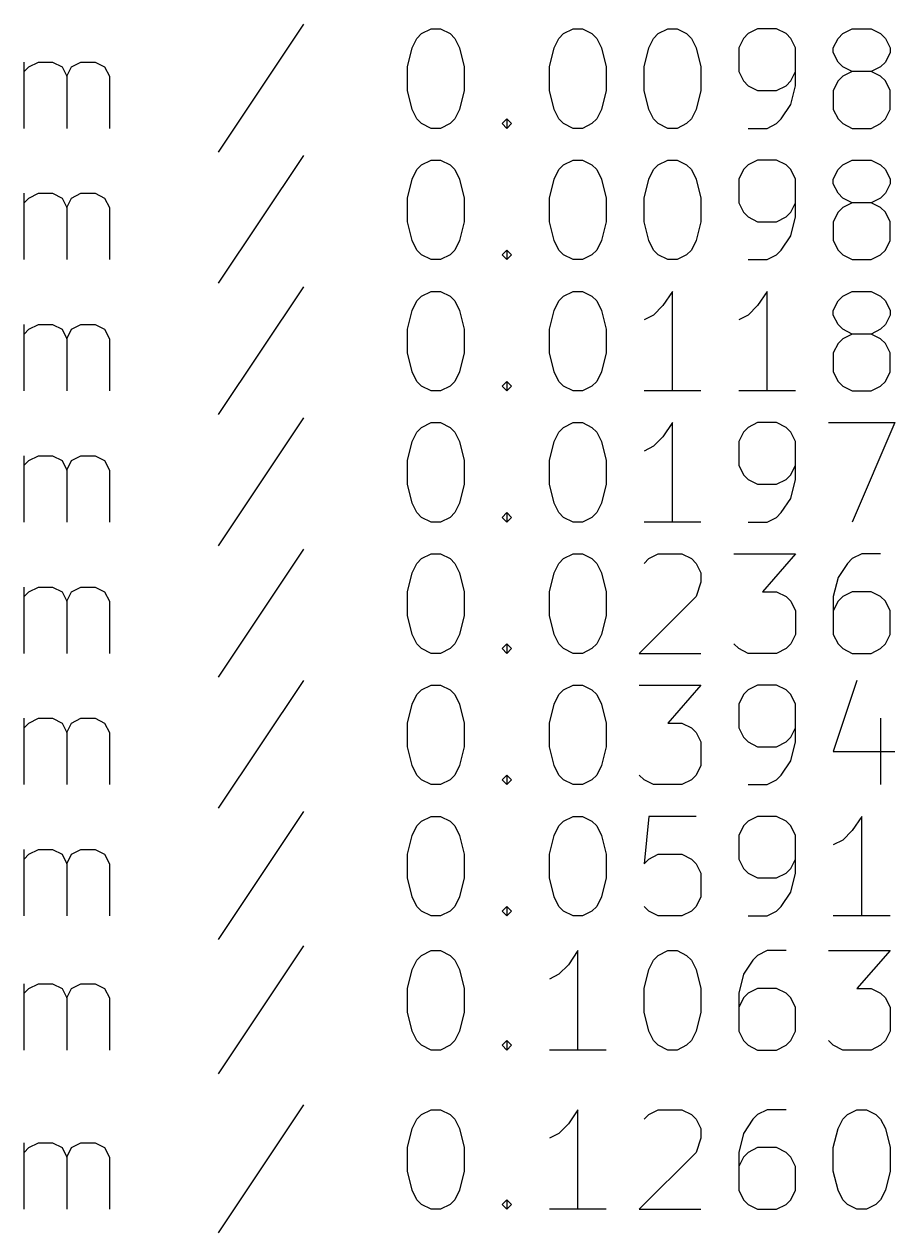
# Model space of a CAD drawing. Header units: millimetres. Extents: x 112 to 183, y -155 to -48.
# Drawn here: x 127.41 to 144.94, y -154.63 to -130.32 of the extents above; entities that cross this region are included whole.
import ezdxf

# ---------------------------------------------------------------- set-up
doc = ezdxf.new("R2010")
doc.units = ezdxf.units.MM
doc.layers.add('BLACK', color=250, linetype='CONTINUOUS')

msp = doc.modelspace()

# ---------------------------------------------------------------- linework, layer by layer
at = {"layer": 'BLACK', "linetype": 'CONTINUOUS'}
for p, q in [((133.03248, -130.319702), (131.318195, -132.89113)), ((135.318195, -130.605416), (135.413433, -130.510178)), ((135.413433, -130.510178), (135.603909, -130.41494)), ((135.603909, -130.41494), (135.794386, -130.41494)), ((135.794386, -130.41494), (135.984862, -130.510178)), ((135.984862, -130.510178), (136.0801, -130.605416)), ((138.175338, -130.605416), (138.270576, -130.510178)), ((138.270576, -130.510178), (138.461052, -130.41494)), ((138.461052, -130.41494), (138.651529, -130.41494)), ((138.651529, -130.41494), (138.842005, -130.510178)), ((138.842005, -130.510178), (138.937243, -130.605416)), ((140.0801, -130.605416), (140.175338, -130.510178)), ((140.175338, -130.510178), (140.365814, -130.41494)), ((140.365814, -130.41494), (140.556291, -130.41494)), ((140.556291, -130.41494), (140.746767, -130.510178)), ((140.746767, -130.510178), (140.842005, -130.605416)), ((141.984862, -130.510178), (141.889624, -130.605416)), ((142.175338, -130.41494), (141.984862, -130.510178)), ((142.556291, -130.41494), (142.175338, -130.41494)), ((142.746767, -130.510178), (142.556291, -130.41494)), ((142.842005, -130.605416), (142.746767, -130.510178)), ((143.794386, -130.605416), (143.889624, -130.510178)), ((143.889624, -130.510178), (144.0801, -130.41494)), ((144.0801, -130.41494), (144.461053, -130.41494)), ((144.461053, -130.41494), (144.651529, -130.510178)), ((144.651529, -130.510178), (144.746767, -130.605416)), ((135.222957, -130.795892), (135.318195, -130.605416)), ((136.0801, -130.605416), (136.175338, -130.795892)), ((138.0801, -130.795892), (138.175338, -130.605416)), ((138.937243, -130.605416), (139.032481, -130.795892)), ((139.984862, -130.795892), (140.0801, -130.605416)), ((140.842005, -130.605416), (140.937243, -130.795892)), ((141.889624, -130.605416), (141.794386, -130.795892)), ((142.937243, -130.795892), (142.842005, -130.605416)), ((143.699148, -130.795892), (143.794386, -130.605416)), ((144.746767, -130.605416), (144.842005, -130.795892)), ((135.127719, -131.176844), (135.222957, -130.795892)), ((136.175338, -130.795892), (136.270576, -131.176844)), ((137.984862, -131.176844), (138.0801, -130.795892)), ((139.032481, -130.795892), (139.127719, -131.176844)), ((139.889624, -131.176844), (139.984862, -130.795892)), ((140.937243, -130.795892), (141.032481, -131.176844)), ((141.794386, -130.795892), (141.794386, -131.272082)), ((142.937243, -131.557797), (142.937243, -130.795892)), ((143.699148, -130.89113), (143.699148, -130.795892)), ((143.794386, -131.081606), (143.699148, -130.89113)), ((144.842005, -130.89113), (144.746767, -131.081606)), ((144.842005, -130.795892), (144.842005, -130.89113)), ((127.413432, -132.41494), (127.413432, -131.081606)), ((127.413432, -131.272082), (127.50867, -131.176844)), ((127.50867, -131.176844), (127.699146, -131.081606)), ((127.699146, -131.081606), (127.984861, -131.081606)), ((127.984861, -131.081606), (128.175337, -131.176844)), ((128.175337, -131.176844), (128.270575, -131.367321)), ((128.270575, -131.367321), (128.365813, -131.176844)), ((128.365813, -131.176844), (128.556289, -131.081606)), ((128.556289, -131.081606), (128.842003, -131.081606)), ((128.842003, -131.081606), (129.03248, -131.176844)), ((129.03248, -131.176844), (129.127718, -131.367321)), ((135.127719, -131.653035), (135.127719, -131.176844)), ((136.270576, -131.176844), (136.270576, -131.653035)), ((137.984862, -131.653035), (137.984862, -131.176844)), ((139.127719, -131.176844), (139.127719, -131.653035)), ((139.889624, -131.653035), (139.889624, -131.176844)), ((141.032481, -131.176844), (141.032481, -131.653035)), ((141.794386, -131.272082), (141.889624, -131.462559)), ((142.842005, -131.462559), (142.937243, -131.272082)), ((143.889624, -131.176844), (143.794386, -131.081606)), ((144.0801, -131.272082), (143.889624, -131.176844)), ((144.0801, -131.272082), (143.889624, -131.367321)), ((144.461053, -131.272082), (144.0801, -131.272082)), ((144.651529, -131.176844), (144.461053, -131.272082)), ((144.651529, -131.367321), (144.461053, -131.272082)), ((144.746767, -131.081606), (144.651529, -131.176844)), ((128.270575, -131.367321), (128.270575, -132.41494)), ((129.127718, -131.367321), (129.127718, -132.41494)), ((141.889624, -131.462559), (141.984862, -131.557797)), ((142.746767, -131.557797), (142.842005, -131.462559)), ((143.794386, -131.462559), (143.699148, -131.653035)), ((143.889624, -131.367321), (143.794386, -131.462559)), ((144.746767, -131.462559), (144.651529, -131.367321)), ((144.842005, -131.653035), (144.746767, -131.462559)), ((135.222957, -132.033987), (135.127719, -131.653035)), ((136.270576, -131.653035), (136.175338, -132.033987)), ((138.0801, -132.033987), (137.984862, -131.653035)), ((139.127719, -131.653035), (139.032481, -132.033987)), ((139.984862, -132.033987), (139.889624, -131.653035)), ((141.032481, -131.653035), (140.937243, -132.033987)), ((141.984862, -131.557797), (142.175338, -131.653035)), ((142.175338, -131.653035), (142.556291, -131.653035)), ((142.556291, -131.653035), (142.746767, -131.557797)), ((142.842005, -131.938749), (142.937243, -131.557797)), ((143.699148, -131.653035), (143.699148, -132.033987)), ((144.842005, -132.033987), (144.842005, -131.653035)), ((142.651529, -132.224463), (142.842005, -131.938749)), ((135.318195, -132.224463), (135.222957, -132.033987)), ((135.413433, -132.319702), (135.318195, -132.224463)), ((136.0801, -132.224463), (135.984862, -132.319702)), ((136.175338, -132.033987), (136.0801, -132.224463)), ((137.032481, -132.319702), (137.127719, -132.224463)), ((137.127719, -132.224463), (137.222957, -132.319702)), ((137.127719, -132.224463), (137.127719, -132.41494)), ((138.175338, -132.224463), (138.0801, -132.033987)), ((138.270576, -132.319702), (138.175338, -132.224463)), ((138.937243, -132.224463), (138.842005, -132.319702)), ((139.032481, -132.033987), (138.937243, -132.224463)), ((140.0801, -132.224463), (139.984862, -132.033987)), ((140.175338, -132.319702), (140.0801, -132.224463)), ((140.842005, -132.224463), (140.746767, -132.319702)), ((140.937243, -132.033987), (140.842005, -132.224463)), ((142.556291, -132.319702), (142.651529, -132.224463)), ((143.699148, -132.033987), (143.794386, -132.224463)), ((143.794386, -132.224463), (143.889624, -132.319702)), ((144.651529, -132.319702), (144.746767, -132.224463)), ((144.746767, -132.224463), (144.842005, -132.033987)), ((135.603909, -132.41494), (135.413433, -132.319702)), ((135.794386, -132.41494), (135.603909, -132.41494)), ((135.984862, -132.319702), (135.794386, -132.41494)), ((137.127719, -132.41494), (137.032481, -132.319702)), ((137.222957, -132.319702), (137.127719, -132.41494)), ((138.461052, -132.41494), (138.270576, -132.319702)), ((138.651529, -132.41494), (138.461052, -132.41494)), ((138.842005, -132.319702), (138.651529, -132.41494)), ((140.365814, -132.41494), (140.175338, -132.319702)), ((140.556291, -132.41494), (140.365814, -132.41494)), ((140.746767, -132.319702), (140.556291, -132.41494)), ((141.984862, -132.41494), (142.365814, -132.41494)), ((142.365814, -132.41494), (142.556291, -132.319702)), ((143.889624, -132.319702), (144.0801, -132.41494)), ((144.0801, -132.41494), (144.461053, -132.41494)), ((144.461053, -132.41494), (144.651529, -132.319702)), ((133.03248, -132.959702), (131.318195, -135.53113)), ((135.318195, -133.245416), (135.413433, -133.150178)), ((135.413433, -133.150178), (135.603909, -133.05494)), ((135.603909, -133.05494), (135.794386, -133.05494)), ((135.794386, -133.05494), (135.984862, -133.150178)), ((135.984862, -133.150178), (136.0801, -133.245416)), ((138.175338, -133.245416), (138.270576, -133.150178)), ((138.270576, -133.150178), (138.461052, -133.05494)), ((138.461052, -133.05494), (138.651529, -133.05494)), ((138.651529, -133.05494), (138.842005, -133.150178)), ((138.842005, -133.150178), (138.937243, -133.245416)), ((140.0801, -133.245416), (140.175338, -133.150178)), ((140.175338, -133.150178), (140.365814, -133.05494)), ((140.365814, -133.05494), (140.556291, -133.05494)), ((140.556291, -133.05494), (140.746767, -133.150178)), ((140.746767, -133.150178), (140.842005, -133.245416)), ((141.984862, -133.150178), (141.889624, -133.245416)), ((142.175338, -133.05494), (141.984862, -133.150178)), ((142.556291, -133.05494), (142.175338, -133.05494)), ((142.746767, -133.150178), (142.556291, -133.05494)), ((142.842005, -133.245416), (142.746767, -133.150178)), ((143.794386, -133.245416), (143.889624, -133.150178)), ((143.889624, -133.150178), (144.0801, -133.05494)), ((144.0801, -133.05494), (144.461053, -133.05494)), ((144.461053, -133.05494), (144.651529, -133.150178)), ((144.651529, -133.150178), (144.746767, -133.245416)), ((135.127719, -133.816844), (135.222957, -133.435892)), ((135.222957, -133.435892), (135.318195, -133.245416)), ((136.0801, -133.245416), (136.175338, -133.435892)), ((136.175338, -133.435892), (136.270576, -133.816844)), ((137.984862, -133.816844), (138.0801, -133.435892)), ((138.0801, -133.435892), (138.175338, -133.245416)), ((138.937243, -133.245416), (139.032481, -133.435892)), ((139.032481, -133.435892), (139.127719, -133.816844)), ((139.889624, -133.816844), (139.984862, -133.435892)), ((139.984862, -133.435892), (140.0801, -133.245416)), ((140.842005, -133.245416), (140.937243, -133.435892)), ((140.937243, -133.435892), (141.032481, -133.816844)), ((141.889624, -133.245416), (141.794386, -133.435892)), ((141.794386, -133.435892), (141.794386, -133.912082)), ((142.937243, -133.435892), (142.842005, -133.245416)), ((142.937243, -134.197797), (142.937243, -133.435892)), ((143.699148, -133.435892), (143.794386, -133.245416)), ((143.699148, -133.53113), (143.699148, -133.435892)), ((144.746767, -133.245416), (144.842005, -133.435892)), ((144.842005, -133.435892), (144.842005, -133.53113)), ((143.794386, -133.721606), (143.699148, -133.53113)), ((144.842005, -133.53113), (144.746767, -133.721606)), ((127.413432, -135.05494), (127.413432, -133.721606)), ((127.413432, -133.912082), (127.50867, -133.816844)), ((127.50867, -133.816844), (127.699146, -133.721606)), ((127.699146, -133.721606), (127.984861, -133.721606)), ((127.984861, -133.721606), (128.175337, -133.816844)), ((128.175337, -133.816844), (128.270575, -134.007321)), ((128.270575, -134.007321), (128.365813, -133.816844)), ((128.365813, -133.816844), (128.556289, -133.721606)), ((128.556289, -133.721606), (128.842003, -133.721606)), ((128.842003, -133.721606), (129.03248, -133.816844)), ((129.03248, -133.816844), (129.127718, -134.007321)), ((135.127719, -134.293035), (135.127719, -133.816844)), ((136.270576, -133.816844), (136.270576, -134.293035)), ((137.984862, -134.293035), (137.984862, -133.816844)), ((139.127719, -133.816844), (139.127719, -134.293035)), ((139.889624, -134.293035), (139.889624, -133.816844)), ((141.032481, -133.816844), (141.032481, -134.293035)), ((141.794386, -133.912082), (141.889624, -134.102559)), ((142.842005, -134.102559), (142.937243, -133.912082)), ((143.889624, -133.816844), (143.794386, -133.721606)), ((144.0801, -133.912082), (143.889624, -133.816844)), ((144.0801, -133.912082), (143.889624, -134.007321)), ((144.461053, -133.912082), (144.0801, -133.912082)), ((144.651529, -133.816844), (144.461053, -133.912082)), ((144.651529, -134.007321), (144.461053, -133.912082)), ((144.746767, -133.721606), (144.651529, -133.816844)), ((128.270575, -134.007321), (128.270575, -135.05494)), ((129.127718, -134.007321), (129.127718, -135.05494)), ((141.889624, -134.102559), (141.984862, -134.197797)), ((141.984862, -134.197797), (142.175338, -134.293035)), ((142.556291, -134.293035), (142.746767, -134.197797)), ((142.746767, -134.197797), (142.842005, -134.102559)), ((142.842005, -134.578749), (142.937243, -134.197797)), ((143.794386, -134.102559), (143.699148, -134.293035)), ((143.889624, -134.007321), (143.794386, -134.102559)), ((144.746767, -134.102559), (144.651529, -134.007321)), ((144.842005, -134.293035), (144.746767, -134.102559)), ((135.222957, -134.673987), (135.127719, -134.293035)), ((136.270576, -134.293035), (136.175338, -134.673987)), ((138.0801, -134.673987), (137.984862, -134.293035)), ((139.127719, -134.293035), (139.032481, -134.673987)), ((139.984862, -134.673987), (139.889624, -134.293035)), ((141.032481, -134.293035), (140.937243, -134.673987)), ((142.175338, -134.293035), (142.556291, -134.293035)), ((143.699148, -134.293035), (143.699148, -134.673987)), ((144.842005, -134.673987), (144.842005, -134.293035)), ((135.318195, -134.864463), (135.222957, -134.673987)), ((136.175338, -134.673987), (136.0801, -134.864463)), ((138.175338, -134.864463), (138.0801, -134.673987)), ((139.032481, -134.673987), (138.937243, -134.864463)), ((140.0801, -134.864463), (139.984862, -134.673987)), ((140.937243, -134.673987), (140.842005, -134.864463)), ((142.651529, -134.864463), (142.842005, -134.578749)), ((143.699148, -134.673987), (143.794386, -134.864463)), ((144.746767, -134.864463), (144.842005, -134.673987)), ((135.413433, -134.959702), (135.318195, -134.864463)), ((136.0801, -134.864463), (135.984862, -134.959702)), ((137.032481, -134.959702), (137.127719, -134.864463)), ((137.127719, -134.864463), (137.222957, -134.959702)), ((137.127719, -134.864463), (137.127719, -135.05494)), ((138.270576, -134.959702), (138.175338, -134.864463)), ((138.937243, -134.864463), (138.842005, -134.959702)), ((140.175338, -134.959702), (140.0801, -134.864463)), ((140.842005, -134.864463), (140.746767, -134.959702)), ((142.556291, -134.959702), (142.651529, -134.864463)), ((143.794386, -134.864463), (143.889624, -134.959702)), ((144.651529, -134.959702), (144.746767, -134.864463)), ((135.603909, -135.05494), (135.413433, -134.959702)), ((135.794386, -135.05494), (135.603909, -135.05494)), ((135.984862, -134.959702), (135.794386, -135.05494)), ((137.127719, -135.05494), (137.032481, -134.959702)), ((137.222957, -134.959702), (137.127719, -135.05494)), ((138.461052, -135.05494), (138.270576, -134.959702)), ((138.651529, -135.05494), (138.461052, -135.05494)), ((138.842005, -134.959702), (138.651529, -135.05494)), ((140.365814, -135.05494), (140.175338, -134.959702)), ((140.556291, -135.05494), (140.365814, -135.05494)), ((140.746767, -134.959702), (140.556291, -135.05494)), ((141.984862, -135.05494), (142.365814, -135.05494)), ((142.365814, -135.05494), (142.556291, -134.959702)), ((143.889624, -134.959702), (144.0801, -135.05494)), ((144.0801, -135.05494), (144.461053, -135.05494)), ((144.461053, -135.05494), (144.651529, -134.959702)), ((133.03248, -135.599702), (131.318195, -138.17113)), ((135.222957, -136.075892), (135.318195, -135.885416)), ((135.318195, -135.885416), (135.413433, -135.790178)), ((135.413433, -135.790178), (135.603909, -135.69494)), ((135.603909, -135.69494), (135.794386, -135.69494)), ((135.794386, -135.69494), (135.984862, -135.790178)), ((135.984862, -135.790178), (136.0801, -135.885416)), ((136.0801, -135.885416), (136.175338, -136.075892)), ((138.0801, -136.075892), (138.175338, -135.885416)), ((138.175338, -135.885416), (138.270576, -135.790178)), ((138.270576, -135.790178), (138.461052, -135.69494)), ((138.461052, -135.69494), (138.651529, -135.69494)), ((138.651529, -135.69494), (138.842005, -135.790178)), ((138.842005, -135.790178), (138.937243, -135.885416)), ((138.937243, -135.885416), (139.032481, -136.075892)), ((140.461052, -135.69494), (140.270576, -135.980654)), ((140.461052, -137.69494), (140.461052, -135.69494)), ((142.365814, -135.69494), (142.175338, -135.980654)), ((142.365814, -137.69494), (142.365814, -135.69494)), ((143.699148, -136.075892), (143.794386, -135.885416)), ((143.794386, -135.885416), (143.889624, -135.790178)), ((143.889624, -135.790178), (144.0801, -135.69494)), ((144.0801, -135.69494), (144.461053, -135.69494)), ((144.461053, -135.69494), (144.651529, -135.790178)), ((144.651529, -135.790178), (144.746767, -135.885416)), ((144.746767, -135.885416), (144.842005, -136.075892)), ((135.127719, -136.456844), (135.222957, -136.075892)), ((136.175338, -136.075892), (136.270576, -136.456844)), ((137.984862, -136.456844), (138.0801, -136.075892)), ((139.032481, -136.075892), (139.127719, -136.456844)), ((140.270576, -135.980654), (140.0801, -136.17113)), ((142.175338, -135.980654), (141.984862, -136.17113)), ((143.699148, -136.17113), (143.699148, -136.075892)), ((144.842005, -136.075892), (144.842005, -136.17113)), ((127.413432, -137.69494), (127.413432, -136.361606)), ((127.50867, -136.456844), (127.699146, -136.361606)), ((127.699146, -136.361606), (127.984861, -136.361606)), ((127.984861, -136.361606), (128.175337, -136.456844)), ((128.365813, -136.456844), (128.556289, -136.361606)), ((128.556289, -136.361606), (128.842003, -136.361606)), ((128.842003, -136.361606), (129.03248, -136.456844)), ((140.0801, -136.17113), (139.889624, -136.266368)), ((141.984862, -136.17113), (141.794386, -136.266368)), ((143.794386, -136.361606), (143.699148, -136.17113)), ((143.889624, -136.456844), (143.794386, -136.361606)), ((144.746767, -136.361606), (144.651529, -136.456844)), ((144.842005, -136.17113), (144.746767, -136.361606)), ((127.413432, -136.552082), (127.50867, -136.456844)), ((128.175337, -136.456844), (128.270575, -136.647321)), ((128.270575, -136.647321), (128.365813, -136.456844)), ((129.03248, -136.456844), (129.127718, -136.647321)), ((135.127719, -136.933035), (135.127719, -136.456844)), ((136.270576, -136.456844), (136.270576, -136.933035)), ((137.984862, -136.933035), (137.984862, -136.456844)), ((139.127719, -136.456844), (139.127719, -136.933035)), ((144.0801, -136.552082), (143.889624, -136.456844)), ((144.0801, -136.552082), (143.889624, -136.647321)), ((144.461053, -136.552082), (144.0801, -136.552082)), ((144.651529, -136.456844), (144.461053, -136.552082)), ((144.651529, -136.647321), (144.461053, -136.552082)), ((128.270575, -136.647321), (128.270575, -137.69494)), ((129.127718, -136.647321), (129.127718, -137.69494)), ((143.794386, -136.742559), (143.699148, -136.933035)), ((143.889624, -136.647321), (143.794386, -136.742559)), ((144.746767, -136.742559), (144.651529, -136.647321)), ((144.842005, -136.933035), (144.746767, -136.742559)), ((135.222957, -137.313987), (135.127719, -136.933035)), ((136.270576, -136.933035), (136.175338, -137.313987)), ((138.0801, -137.313987), (137.984862, -136.933035)), ((139.127719, -136.933035), (139.032481, -137.313987)), ((143.699148, -136.933035), (143.699148, -137.313987)), ((144.842005, -137.313987), (144.842005, -136.933035)), ((135.318195, -137.504463), (135.222957, -137.313987)), ((136.175338, -137.313987), (136.0801, -137.504463)), ((138.175338, -137.504463), (138.0801, -137.313987)), ((139.032481, -137.313987), (138.937243, -137.504463)), ((143.699148, -137.313987), (143.794386, -137.504463)), ((144.746767, -137.504463), (144.842005, -137.313987)), ((135.413433, -137.599702), (135.318195, -137.504463)), ((135.603909, -137.69494), (135.413433, -137.599702)), ((135.984862, -137.599702), (135.794386, -137.69494)), ((136.0801, -137.504463), (135.984862, -137.599702)), ((137.032481, -137.599702), (137.127719, -137.504463)), ((137.127719, -137.69494), (137.032481, -137.599702)), ((137.127719, -137.504463), (137.222957, -137.599702)), ((137.127719, -137.504463), (137.127719, -137.69494)), ((137.222957, -137.599702), (137.127719, -137.69494)), ((138.270576, -137.599702), (138.175338, -137.504463)), ((138.461052, -137.69494), (138.270576, -137.599702)), ((138.842005, -137.599702), (138.651529, -137.69494)), ((138.937243, -137.504463), (138.842005, -137.599702)), ((143.794386, -137.504463), (143.889624, -137.599702)), ((143.889624, -137.599702), (144.0801, -137.69494)), ((144.461053, -137.69494), (144.651529, -137.599702)), ((144.651529, -137.599702), (144.746767, -137.504463)), ((135.794386, -137.69494), (135.603909, -137.69494)), ((138.651529, -137.69494), (138.461052, -137.69494)), ((141.032481, -137.69494), (139.889624, -137.69494)), ((142.937243, -137.69494), (141.794386, -137.69494)), ((144.0801, -137.69494), (144.461053, -137.69494)), ((133.03248, -138.239702), (131.318195, -140.81113)), ((135.222957, -138.715892), (135.318195, -138.525416)), ((135.318195, -138.525416), (135.413433, -138.430178)), ((135.413433, -138.430178), (135.603909, -138.33494)), ((135.603909, -138.33494), (135.794386, -138.33494)), ((135.794386, -138.33494), (135.984862, -138.430178)), ((135.984862, -138.430178), (136.0801, -138.525416)), ((136.0801, -138.525416), (136.175338, -138.715892)), ((138.0801, -138.715892), (138.175338, -138.525416)), ((138.175338, -138.525416), (138.270576, -138.430178)), ((138.270576, -138.430178), (138.461052, -138.33494)), ((138.461052, -138.33494), (138.651529, -138.33494)), ((138.651529, -138.33494), (138.842005, -138.430178)), ((138.842005, -138.430178), (138.937243, -138.525416)), ((138.937243, -138.525416), (139.032481, -138.715892)), ((140.461052, -138.33494), (140.270576, -138.620654)), ((140.461052, -140.33494), (140.461052, -138.33494)), ((141.889624, -138.525416), (141.794386, -138.715892)), ((141.984862, -138.430178), (141.889624, -138.525416)), ((142.175338, -138.33494), (141.984862, -138.430178)), ((142.556291, -138.33494), (142.175338, -138.33494)), ((142.746767, -138.430178), (142.556291, -138.33494)), ((142.842005, -138.525416), (142.746767, -138.430178)), ((142.937243, -138.715892), (142.842005, -138.525416)), ((143.60391, -138.33494), (144.937243, -138.33494)), ((144.937243, -138.33494), (144.0801, -140.33494)), ((135.127719, -139.096844), (135.222957, -138.715892)), ((136.175338, -138.715892), (136.270576, -139.096844)), ((137.984862, -139.096844), (138.0801, -138.715892)), ((139.032481, -138.715892), (139.127719, -139.096844)), ((140.0801, -138.81113), (139.889624, -138.906368)), ((140.270576, -138.620654), (140.0801, -138.81113)), ((141.794386, -138.715892), (141.794386, -139.192082)), ((142.937243, -139.477797), (142.937243, -138.715892)), ((127.413432, -140.33494), (127.413432, -139.001606)), ((127.50867, -139.096844), (127.699146, -139.001606)), ((127.699146, -139.001606), (127.984861, -139.001606)), ((127.984861, -139.001606), (128.175337, -139.096844)), ((128.365813, -139.096844), (128.556289, -139.001606)), ((128.556289, -139.001606), (128.842003, -139.001606)), ((128.842003, -139.001606), (129.03248, -139.096844)), ((127.413432, -139.192082), (127.50867, -139.096844)), ((128.175337, -139.096844), (128.270575, -139.287321)), ((128.270575, -139.287321), (128.365813, -139.096844)), ((128.270575, -139.287321), (128.270575, -140.33494)), ((129.03248, -139.096844), (129.127718, -139.287321)), ((129.127718, -139.287321), (129.127718, -140.33494)), ((135.127719, -139.573035), (135.127719, -139.096844)), ((136.270576, -139.096844), (136.270576, -139.573035)), ((137.984862, -139.573035), (137.984862, -139.096844)), ((139.127719, -139.096844), (139.127719, -139.573035)), ((141.794386, -139.192082), (141.889624, -139.382559)), ((142.842005, -139.382559), (142.937243, -139.192082)), ((141.889624, -139.382559), (141.984862, -139.477797)), ((141.984862, -139.477797), (142.175338, -139.573035)), ((142.556291, -139.573035), (142.746767, -139.477797)), ((142.746767, -139.477797), (142.842005, -139.382559)), ((142.842005, -139.858749), (142.937243, -139.477797)), ((135.222957, -139.953987), (135.127719, -139.573035)), ((136.270576, -139.573035), (136.175338, -139.953987)), ((138.0801, -139.953987), (137.984862, -139.573035)), ((139.127719, -139.573035), (139.032481, -139.953987)), ((142.175338, -139.573035), (142.556291, -139.573035)), ((135.318195, -140.144463), (135.222957, -139.953987)), ((136.175338, -139.953987), (136.0801, -140.144463)), ((138.175338, -140.144463), (138.0801, -139.953987)), ((139.032481, -139.953987), (138.937243, -140.144463)), ((142.651529, -140.144463), (142.842005, -139.858749)), ((135.413433, -140.239702), (135.318195, -140.144463)), ((135.603909, -140.33494), (135.413433, -140.239702)), ((135.984862, -140.239702), (135.794386, -140.33494)), ((136.0801, -140.144463), (135.984862, -140.239702)), ((137.032481, -140.239702), (137.127719, -140.144463)), ((137.127719, -140.33494), (137.032481, -140.239702)), ((137.127719, -140.144463), (137.222957, -140.239702)), ((137.127719, -140.144463), (137.127719, -140.33494)), ((137.222957, -140.239702), (137.127719, -140.33494)), ((138.270576, -140.239702), (138.175338, -140.144463)), ((138.461052, -140.33494), (138.270576, -140.239702)), ((138.842005, -140.239702), (138.651529, -140.33494)), ((138.937243, -140.144463), (138.842005, -140.239702)), ((142.365814, -140.33494), (142.556291, -140.239702)), ((142.556291, -140.239702), (142.651529, -140.144463)), ((135.794386, -140.33494), (135.603909, -140.33494)), ((138.651529, -140.33494), (138.461052, -140.33494)), ((141.032481, -140.33494), (139.889624, -140.33494)), ((141.984862, -140.33494), (142.365814, -140.33494)), ((133.03248, -140.879702), (131.318195, -143.45113)), ((135.413433, -141.070178), (135.603909, -140.97494)), ((135.603909, -140.97494), (135.794386, -140.97494)), ((135.794386, -140.97494), (135.984862, -141.070178)), ((138.270576, -141.070178), (138.461052, -140.97494)), ((138.461052, -140.97494), (138.651529, -140.97494)), ((138.651529, -140.97494), (138.842005, -141.070178)), ((139.984862, -141.070178), (140.175338, -140.97494)), ((140.175338, -140.97494), (140.651529, -140.97494)), ((140.651529, -140.97494), (140.842005, -141.070178)), ((141.699148, -140.97494), (142.937243, -140.97494)), ((142.937243, -140.97494), (142.270576, -141.736844)), ((144.270576, -140.97494), (144.0801, -141.070178)), ((144.651529, -140.97494), (144.270576, -140.97494)), ((135.222957, -141.355892), (135.318195, -141.165416)), ((135.318195, -141.165416), (135.413433, -141.070178)), ((135.984862, -141.070178), (136.0801, -141.165416)), ((136.0801, -141.165416), (136.175338, -141.355892)), ((138.0801, -141.355892), (138.175338, -141.165416)), ((138.175338, -141.165416), (138.270576, -141.070178)), ((138.842005, -141.070178), (138.937243, -141.165416)), ((138.937243, -141.165416), (139.032481, -141.355892)), ((139.889624, -141.165416), (139.984862, -141.070178)), ((140.842005, -141.070178), (140.937243, -141.165416)), ((140.937243, -141.165416), (141.032481, -141.355892)), ((143.984862, -141.165416), (143.794386, -141.45113)), ((144.0801, -141.070178), (143.984862, -141.165416)), ((135.127719, -141.736844), (135.222957, -141.355892)), ((136.175338, -141.355892), (136.270576, -141.736844)), ((137.984862, -141.736844), (138.0801, -141.355892)), ((139.032481, -141.355892), (139.127719, -141.736844)), ((141.032481, -141.355892), (141.032481, -141.546368)), ((143.794386, -141.45113), (143.699148, -141.832082)), ((127.413432, -142.97494), (127.413432, -141.641606)), ((127.50867, -141.736844), (127.699146, -141.641606)), ((127.699146, -141.641606), (127.984861, -141.641606)), ((127.984861, -141.641606), (128.175337, -141.736844)), ((128.365813, -141.736844), (128.556289, -141.641606)), ((128.556289, -141.641606), (128.842003, -141.641606)), ((128.842003, -141.641606), (129.03248, -141.736844)), ((141.032481, -141.546368), (140.937243, -141.832082)), ((127.413432, -141.832082), (127.50867, -141.736844)), ((128.175337, -141.736844), (128.270575, -141.927321)), ((128.270575, -141.927321), (128.365813, -141.736844)), ((128.270575, -141.927321), (128.270575, -142.97494)), ((129.03248, -141.736844), (129.127718, -141.927321)), ((129.127718, -141.927321), (129.127718, -142.97494)), ((135.127719, -142.213035), (135.127719, -141.736844)), ((136.270576, -141.736844), (136.270576, -142.213035)), ((137.984862, -142.213035), (137.984862, -141.736844)), ((139.127719, -141.736844), (139.127719, -142.213035)), ((140.937243, -141.832082), (139.794386, -142.97494)), ((142.270576, -141.736844), (142.556291, -141.736844)), ((142.556291, -141.736844), (142.746767, -141.832082)), ((142.746767, -141.832082), (142.842005, -141.927321)), ((142.842005, -141.927321), (142.937243, -142.117797)), ((143.699148, -141.832082), (143.699148, -142.593987)), ((143.794386, -141.927321), (143.699148, -142.117797)), ((143.889624, -141.832082), (143.794386, -141.927321)), ((144.0801, -141.736844), (143.889624, -141.832082)), ((144.461053, -141.736844), (144.0801, -141.736844)), ((144.651529, -141.832082), (144.461053, -141.736844)), ((144.746767, -141.927321), (144.651529, -141.832082)), ((144.842005, -142.117797), (144.746767, -141.927321)), ((135.222957, -142.593987), (135.127719, -142.213035)), ((136.270576, -142.213035), (136.175338, -142.593987)), ((138.0801, -142.593987), (137.984862, -142.213035)), ((139.127719, -142.213035), (139.032481, -142.593987)), ((142.937243, -142.117797), (142.937243, -142.593987)), ((144.842005, -142.593987), (144.842005, -142.117797)), ((135.318195, -142.784463), (135.222957, -142.593987)), ((136.175338, -142.593987), (136.0801, -142.784463)), ((138.175338, -142.784463), (138.0801, -142.593987)), ((139.032481, -142.593987), (138.937243, -142.784463)), ((142.937243, -142.593987), (142.842005, -142.784463)), ((143.699148, -142.593987), (143.794386, -142.784463)), ((144.746767, -142.784463), (144.842005, -142.593987)), ((135.413433, -142.879702), (135.318195, -142.784463)), ((135.603909, -142.97494), (135.413433, -142.879702)), ((135.984862, -142.879702), (135.794386, -142.97494)), ((136.0801, -142.784463), (135.984862, -142.879702)), ((137.032481, -142.879702), (137.127719, -142.784463)), ((137.127719, -142.97494), (137.032481, -142.879702)), ((137.127719, -142.784463), (137.222957, -142.879702)), ((137.127719, -142.784463), (137.127719, -142.97494)), ((137.222957, -142.879702), (137.127719, -142.97494)), ((138.270576, -142.879702), (138.175338, -142.784463)), ((138.461052, -142.97494), (138.270576, -142.879702)), ((138.842005, -142.879702), (138.651529, -142.97494)), ((138.937243, -142.784463), (138.842005, -142.879702)), ((141.794386, -142.879702), (141.699148, -142.784463)), ((141.984862, -142.97494), (141.794386, -142.879702)), ((142.746767, -142.879702), (142.556291, -142.97494)), ((142.842005, -142.784463), (142.746767, -142.879702)), ((143.794386, -142.784463), (143.889624, -142.879702)), ((143.889624, -142.879702), (144.0801, -142.97494)), ((144.461053, -142.97494), (144.651529, -142.879702)), ((144.651529, -142.879702), (144.746767, -142.784463)), ((135.794386, -142.97494), (135.603909, -142.97494)), ((138.651529, -142.97494), (138.461052, -142.97494)), ((139.794386, -142.97494), (141.032481, -142.97494)), ((142.556291, -142.97494), (141.984862, -142.97494)), ((144.0801, -142.97494), (144.461053, -142.97494)), ((133.03248, -143.519702), (131.318195, -146.09113)), ((135.413433, -143.710178), (135.603909, -143.61494)), ((135.603909, -143.61494), (135.794386, -143.61494)), ((135.794386, -143.61494), (135.984862, -143.710178)), ((138.270576, -143.710178), (138.461052, -143.61494)), ((138.461052, -143.61494), (138.651529, -143.61494)), ((138.651529, -143.61494), (138.842005, -143.710178)), ((139.794386, -143.61494), (141.032481, -143.61494)), ((141.032481, -143.61494), (140.365814, -144.376844)), ((142.175338, -143.61494), (141.984862, -143.710178)), ((142.556291, -143.61494), (142.175338, -143.61494)), ((142.746767, -143.710178), (142.556291, -143.61494)), ((144.175338, -143.519702), (143.699148, -144.948273)), ((135.222957, -143.995892), (135.318195, -143.805416)), ((135.318195, -143.805416), (135.413433, -143.710178)), ((135.984862, -143.710178), (136.0801, -143.805416)), ((136.0801, -143.805416), (136.175338, -143.995892)), ((138.0801, -143.995892), (138.175338, -143.805416)), ((138.175338, -143.805416), (138.270576, -143.710178)), ((138.842005, -143.710178), (138.937243, -143.805416)), ((138.937243, -143.805416), (139.032481, -143.995892)), ((141.889624, -143.805416), (141.794386, -143.995892)), ((141.984862, -143.710178), (141.889624, -143.805416)), ((142.842005, -143.805416), (142.746767, -143.710178)), ((142.937243, -143.995892), (142.842005, -143.805416)), ((135.127719, -144.376844), (135.222957, -143.995892)), ((136.175338, -143.995892), (136.270576, -144.376844)), ((137.984862, -144.376844), (138.0801, -143.995892)), ((139.032481, -143.995892), (139.127719, -144.376844)), ((141.794386, -143.995892), (141.794386, -144.472082)), ((142.937243, -144.757797), (142.937243, -143.995892)), ((127.413432, -145.61494), (127.413432, -144.281606)), ((127.413432, -144.472082), (127.50867, -144.376844)), ((127.50867, -144.376844), (127.699146, -144.281606)), ((127.699146, -144.281606), (127.984861, -144.281606)), ((127.984861, -144.281606), (128.175337, -144.376844)), ((128.175337, -144.376844), (128.270575, -144.567321)), ((128.270575, -144.567321), (128.365813, -144.376844)), ((128.365813, -144.376844), (128.556289, -144.281606)), ((128.556289, -144.281606), (128.842003, -144.281606)), ((128.842003, -144.281606), (129.03248, -144.376844)), ((129.03248, -144.376844), (129.127718, -144.567321)), ((135.127719, -144.853035), (135.127719, -144.376844)), ((136.270576, -144.376844), (136.270576, -144.853035)), ((137.984862, -144.853035), (137.984862, -144.376844)), ((139.127719, -144.376844), (139.127719, -144.853035)), ((140.365814, -144.376844), (140.651529, -144.376844)), ((140.651529, -144.376844), (140.842005, -144.472082)), ((144.651529, -144.281606), (144.651529, -145.61494)), ((128.270575, -144.567321), (128.270575, -145.61494)), ((129.127718, -144.567321), (129.127718, -145.61494)), ((140.842005, -144.472082), (140.937243, -144.567321)), ((140.937243, -144.567321), (141.032481, -144.757797)), ((141.794386, -144.472082), (141.889624, -144.662559)), ((142.842005, -144.662559), (142.937243, -144.472082)), ((135.222957, -145.233987), (135.127719, -144.853035)), ((136.270576, -144.853035), (136.175338, -145.233987)), ((138.0801, -145.233987), (137.984862, -144.853035)), ((139.127719, -144.853035), (139.032481, -145.233987)), ((141.032481, -144.757797), (141.032481, -145.233987)), ((141.889624, -144.662559), (141.984862, -144.757797)), ((141.984862, -144.757797), (142.175338, -144.853035)), ((142.175338, -144.853035), (142.556291, -144.853035)), ((142.556291, -144.853035), (142.746767, -144.757797)), ((142.746767, -144.757797), (142.842005, -144.662559)), ((142.842005, -145.138749), (142.937243, -144.757797)), ((142.651529, -145.424463), (142.842005, -145.138749)), ((143.699148, -144.948273), (144.937243, -144.948273)), ((135.318195, -145.424463), (135.222957, -145.233987)), ((136.175338, -145.233987), (136.0801, -145.424463)), ((138.175338, -145.424463), (138.0801, -145.233987)), ((139.032481, -145.233987), (138.937243, -145.424463)), ((141.032481, -145.233987), (140.937243, -145.424463)), ((135.413433, -145.519702), (135.318195, -145.424463)), ((135.603909, -145.61494), (135.413433, -145.519702)), ((135.794386, -145.61494), (135.603909, -145.61494)), ((135.984862, -145.519702), (135.794386, -145.61494)), ((136.0801, -145.424463), (135.984862, -145.519702)), ((137.032481, -145.519702), (137.127719, -145.424463)), ((137.127719, -145.61494), (137.032481, -145.519702)), ((137.127719, -145.424463), (137.222957, -145.519702)), ((137.127719, -145.424463), (137.127719, -145.61494)), ((137.222957, -145.519702), (137.127719, -145.61494)), ((138.270576, -145.519702), (138.175338, -145.424463)), ((138.461052, -145.61494), (138.270576, -145.519702)), ((138.651529, -145.61494), (138.461052, -145.61494)), ((138.842005, -145.519702), (138.651529, -145.61494)), ((138.937243, -145.424463), (138.842005, -145.519702)), ((139.889624, -145.519702), (139.794386, -145.424463)), ((140.0801, -145.61494), (139.889624, -145.519702)), ((140.651529, -145.61494), (140.0801, -145.61494)), ((140.842005, -145.519702), (140.651529, -145.61494)), ((140.937243, -145.424463), (140.842005, -145.519702)), ((141.984862, -145.61494), (142.365814, -145.61494)), ((142.365814, -145.61494), (142.556291, -145.519702)), ((142.556291, -145.519702), (142.651529, -145.424463)), ((133.03248, -146.159702), (131.318195, -148.73113)), ((135.318195, -146.445416), (135.413433, -146.350178)), ((135.413433, -146.350178), (135.603909, -146.25494)), ((135.603909, -146.25494), (135.794386, -146.25494)), ((135.794386, -146.25494), (135.984862, -146.350178)), ((135.984862, -146.350178), (136.0801, -146.445416)), ((138.175338, -146.445416), (138.270576, -146.350178)), ((138.270576, -146.350178), (138.461052, -146.25494)), ((138.461052, -146.25494), (138.651529, -146.25494)), ((138.651529, -146.25494), (138.842005, -146.350178)), ((138.842005, -146.350178), (138.937243, -146.445416)), ((139.984862, -146.25494), (139.889624, -147.207321)), ((140.937243, -146.25494), (139.984862, -146.25494)), ((141.984862, -146.350178), (141.889624, -146.445416)), ((142.175338, -146.25494), (141.984862, -146.350178)), ((142.556291, -146.25494), (142.175338, -146.25494)), ((142.746767, -146.350178), (142.556291, -146.25494)), ((142.842005, -146.445416), (142.746767, -146.350178)), ((144.270576, -146.25494), (144.0801, -146.540654)), ((144.270576, -148.25494), (144.270576, -146.25494)), ((135.222957, -146.635892), (135.318195, -146.445416)), ((136.0801, -146.445416), (136.175338, -146.635892)), ((138.0801, -146.635892), (138.175338, -146.445416)), ((138.937243, -146.445416), (139.032481, -146.635892)), ((141.889624, -146.445416), (141.794386, -146.635892)), ((142.937243, -146.635892), (142.842005, -146.445416)), ((144.0801, -146.540654), (143.889624, -146.73113)), ((135.127719, -147.016844), (135.222957, -146.635892)), ((136.175338, -146.635892), (136.270576, -147.016844)), ((137.984862, -147.016844), (138.0801, -146.635892)), ((139.032481, -146.635892), (139.127719, -147.016844)), ((141.794386, -146.635892), (141.794386, -147.112082)), ((142.937243, -147.397797), (142.937243, -146.635892)), ((143.889624, -146.73113), (143.699148, -146.826368)), ((127.413432, -148.25494), (127.413432, -146.921606)), ((127.413432, -147.112082), (127.50867, -147.016844)), ((127.50867, -147.016844), (127.699146, -146.921606)), ((127.699146, -146.921606), (127.984861, -146.921606)), ((127.984861, -146.921606), (128.175337, -147.016844)), ((128.175337, -147.016844), (128.270575, -147.207321)), ((128.270575, -147.207321), (128.365813, -147.016844)), ((128.365813, -147.016844), (128.556289, -146.921606)), ((128.556289, -146.921606), (128.842003, -146.921606)), ((128.842003, -146.921606), (129.03248, -147.016844)), ((129.03248, -147.016844), (129.127718, -147.207321)), ((135.127719, -147.493035), (135.127719, -147.016844)), ((136.270576, -147.016844), (136.270576, -147.493035)), ((137.984862, -147.493035), (137.984862, -147.016844)), ((139.127719, -147.016844), (139.127719, -147.493035)), ((139.984862, -147.112082), (140.175338, -147.016844)), ((140.175338, -147.016844), (140.651529, -147.016844)), ((140.651529, -147.016844), (140.842005, -147.112082)), ((128.270575, -147.207321), (128.270575, -148.25494)), ((129.127718, -147.207321), (129.127718, -148.25494)), ((139.889624, -147.207321), (139.984862, -147.112082)), ((140.842005, -147.112082), (140.937243, -147.207321)), ((140.937243, -147.207321), (141.032481, -147.397797)), ((141.794386, -147.112082), (141.889624, -147.302559)), ((141.889624, -147.302559), (141.984862, -147.397797)), ((142.746767, -147.397797), (142.842005, -147.302559)), ((142.842005, -147.302559), (142.937243, -147.112082)), ((135.222957, -147.873987), (135.127719, -147.493035)), ((136.270576, -147.493035), (136.175338, -147.873987)), ((138.0801, -147.873987), (137.984862, -147.493035)), ((139.127719, -147.493035), (139.032481, -147.873987)), ((141.032481, -147.397797), (141.032481, -147.873987)), ((141.984862, -147.397797), (142.175338, -147.493035)), ((142.175338, -147.493035), (142.556291, -147.493035)), ((142.556291, -147.493035), (142.746767, -147.397797)), ((142.842005, -147.778749), (142.937243, -147.397797)), ((142.651529, -148.064463), (142.842005, -147.778749)), ((135.318195, -148.064463), (135.222957, -147.873987)), ((136.175338, -147.873987), (136.0801, -148.064463)), ((138.175338, -148.064463), (138.0801, -147.873987)), ((139.032481, -147.873987), (138.937243, -148.064463)), ((141.032481, -147.873987), (140.937243, -148.064463)), ((135.413433, -148.159702), (135.318195, -148.064463)), ((135.603909, -148.25494), (135.413433, -148.159702)), ((135.794386, -148.25494), (135.603909, -148.25494)), ((135.984862, -148.159702), (135.794386, -148.25494)), ((136.0801, -148.064463), (135.984862, -148.159702)), ((137.032481, -148.159702), (137.127719, -148.064463)), ((137.127719, -148.25494), (137.032481, -148.159702)), ((137.127719, -148.064463), (137.222957, -148.159702)), ((137.127719, -148.064463), (137.127719, -148.25494)), ((137.222957, -148.159702), (137.127719, -148.25494)), ((138.270576, -148.159702), (138.175338, -148.064463)), ((138.461052, -148.25494), (138.270576, -148.159702)), ((138.651529, -148.25494), (138.461052, -148.25494)), ((138.842005, -148.159702), (138.651529, -148.25494)), ((138.937243, -148.064463), (138.842005, -148.159702)), ((139.984862, -148.159702), (139.889624, -148.064463)), ((140.175338, -148.25494), (139.984862, -148.159702)), ((140.651529, -148.25494), (140.175338, -148.25494)), ((140.842005, -148.159702), (140.651529, -148.25494)), ((140.937243, -148.064463), (140.842005, -148.159702)), ((141.984862, -148.25494), (142.365814, -148.25494)), ((142.365814, -148.25494), (142.556291, -148.159702)), ((142.556291, -148.159702), (142.651529, -148.064463)), ((144.842005, -148.25494), (143.699148, -148.25494)), ((133.03248, -148.859702), (131.318195, -151.43113)), ((135.413433, -149.050178), (135.603909, -148.95494)), ((135.603909, -148.95494), (135.794386, -148.95494)), ((135.794386, -148.95494), (135.984862, -149.050178)), ((138.55629, -148.95494), (138.365814, -149.240654)), ((138.55629, -150.95494), (138.55629, -148.95494)), ((140.175338, -149.050178), (140.365814, -148.95494)), ((140.365814, -148.95494), (140.556291, -148.95494)), ((140.556291, -148.95494), (140.746767, -149.050178)), ((142.365814, -148.95494), (142.175338, -149.050178)), ((142.746767, -148.95494), (142.365814, -148.95494)), ((143.60391, -148.95494), (144.842005, -148.95494)), ((144.842005, -148.95494), (144.175338, -149.716844)), ((135.222957, -149.335892), (135.318195, -149.145416)), ((135.318195, -149.145416), (135.413433, -149.050178)), ((135.984862, -149.050178), (136.0801, -149.145416)), ((136.0801, -149.145416), (136.175338, -149.335892)), ((138.365814, -149.240654), (138.175338, -149.43113)), ((139.984862, -149.335892), (140.0801, -149.145416)), ((140.0801, -149.145416), (140.175338, -149.050178)), ((140.746767, -149.050178), (140.842005, -149.145416)), ((140.842005, -149.145416), (140.937243, -149.335892)), ((142.0801, -149.145416), (141.889624, -149.43113)), ((142.175338, -149.050178), (142.0801, -149.145416)), ((135.127719, -149.716844), (135.222957, -149.335892)), ((136.175338, -149.335892), (136.270576, -149.716844)), ((138.175338, -149.43113), (137.984862, -149.526368)), ((139.889624, -149.716844), (139.984862, -149.335892)), ((140.937243, -149.335892), (141.032481, -149.716844)), ((141.889624, -149.43113), (141.794386, -149.812082)), ((127.413432, -150.95494), (127.413432, -149.621606)), ((127.413432, -149.812082), (127.50867, -149.716844)), ((127.50867, -149.716844), (127.699146, -149.621606)), ((127.699146, -149.621606), (127.984861, -149.621606)), ((127.984861, -149.621606), (128.175337, -149.716844)), ((128.175337, -149.716844), (128.270575, -149.907321)), ((128.270575, -149.907321), (128.365813, -149.716844)), ((128.365813, -149.716844), (128.556289, -149.621606)), ((128.556289, -149.621606), (128.842003, -149.621606)), ((128.842003, -149.621606), (129.03248, -149.716844)), ((129.03248, -149.716844), (129.127718, -149.907321)), ((135.127719, -150.193035), (135.127719, -149.716844)), ((136.270576, -149.716844), (136.270576, -150.193035)), ((139.889624, -150.193035), (139.889624, -149.716844)), ((141.032481, -149.716844), (141.032481, -150.193035)), ((142.175338, -149.716844), (141.984862, -149.812082)), ((142.556291, -149.716844), (142.175338, -149.716844)), ((142.746767, -149.812082), (142.556291, -149.716844)), ((144.175338, -149.716844), (144.461053, -149.716844)), ((144.461053, -149.716844), (144.651529, -149.812082)), ((128.270575, -149.907321), (128.270575, -150.95494)), ((129.127718, -149.907321), (129.127718, -150.95494)), ((141.794386, -149.812082), (141.794386, -150.573987)), ((141.889624, -149.907321), (141.794386, -150.097797)), ((141.984862, -149.812082), (141.889624, -149.907321)), ((142.842005, -149.907321), (142.746767, -149.812082)), ((142.937243, -150.097797), (142.842005, -149.907321)), ((144.651529, -149.812082), (144.746767, -149.907321)), ((144.746767, -149.907321), (144.842005, -150.097797)), ((135.222957, -150.573987), (135.127719, -150.193035)), ((136.270576, -150.193035), (136.175338, -150.573987)), ((139.984862, -150.573987), (139.889624, -150.193035)), ((141.032481, -150.193035), (140.937243, -150.573987)), ((142.937243, -150.573987), (142.937243, -150.097797)), ((144.842005, -150.097797), (144.842005, -150.573987)), ((135.318195, -150.764463), (135.222957, -150.573987)), ((136.175338, -150.573987), (136.0801, -150.764463)), ((140.0801, -150.764463), (139.984862, -150.573987)), ((140.937243, -150.573987), (140.842005, -150.764463)), ((141.794386, -150.573987), (141.889624, -150.764463)), ((142.842005, -150.764463), (142.937243, -150.573987)), ((144.842005, -150.573987), (144.746767, -150.764463)), ((135.413433, -150.859702), (135.318195, -150.764463)), ((135.603909, -150.95494), (135.413433, -150.859702)), ((135.794386, -150.95494), (135.603909, -150.95494)), ((135.984862, -150.859702), (135.794386, -150.95494)), ((136.0801, -150.764463), (135.984862, -150.859702)), ((137.032481, -150.859702), (137.127719, -150.764463)), ((137.127719, -150.95494), (137.032481, -150.859702)), ((137.127719, -150.764463), (137.222957, -150.859702)), ((137.127719, -150.764463), (137.127719, -150.95494)), ((137.222957, -150.859702), (137.127719, -150.95494)), ((139.127719, -150.95494), (137.984862, -150.95494)), ((140.175338, -150.859702), (140.0801, -150.764463)), ((140.365814, -150.95494), (140.175338, -150.859702)), ((140.556291, -150.95494), (140.365814, -150.95494)), ((140.746767, -150.859702), (140.556291, -150.95494)), ((140.842005, -150.764463), (140.746767, -150.859702)), ((141.889624, -150.764463), (141.984862, -150.859702)), ((141.984862, -150.859702), (142.175338, -150.95494)), ((142.175338, -150.95494), (142.556291, -150.95494)), ((142.556291, -150.95494), (142.746767, -150.859702)), ((142.746767, -150.859702), (142.842005, -150.764463)), ((143.699148, -150.859702), (143.60391, -150.764463)), ((143.889624, -150.95494), (143.699148, -150.859702)), ((144.461053, -150.95494), (143.889624, -150.95494)), ((144.651529, -150.859702), (144.461053, -150.95494)), ((144.746767, -150.764463), (144.651529, -150.859702)), ((133.03248, -152.059702), (131.318195, -154.63113)), ((135.413433, -152.250178), (135.603909, -152.15494)), ((135.603909, -152.15494), (135.794386, -152.15494)), ((135.794386, -152.15494), (135.984862, -152.250178)), ((138.55629, -152.15494), (138.365814, -152.440654)), ((138.55629, -154.15494), (138.55629, -152.15494)), ((139.984862, -152.250178), (140.175338, -152.15494)), ((140.175338, -152.15494), (140.651529, -152.15494)), ((140.651529, -152.15494), (140.842005, -152.250178)), ((142.365814, -152.15494), (142.175338, -152.250178)), ((142.746767, -152.15494), (142.365814, -152.15494)), ((143.984862, -152.250178), (144.175338, -152.15494)), ((144.175338, -152.15494), (144.365815, -152.15494)), ((144.365815, -152.15494), (144.556291, -152.250178)), ((135.222957, -152.535892), (135.318195, -152.345416)), ((135.318195, -152.345416), (135.413433, -152.250178)), ((135.984862, -152.250178), (136.0801, -152.345416)), ((136.0801, -152.345416), (136.175338, -152.535892)), ((139.889624, -152.345416), (139.984862, -152.250178)), ((140.842005, -152.250178), (140.937243, -152.345416)), ((140.937243, -152.345416), (141.032481, -152.535892)), ((142.0801, -152.345416), (141.889624, -152.63113)), ((142.175338, -152.250178), (142.0801, -152.345416)), ((143.794386, -152.535892), (143.889624, -152.345416)), ((143.889624, -152.345416), (143.984862, -152.250178)), ((144.556291, -152.250178), (144.651529, -152.345416)), ((144.651529, -152.345416), (144.746767, -152.535892)), ((135.127719, -152.916844), (135.222957, -152.535892)), ((136.175338, -152.535892), (136.270576, -152.916844)), ((138.175338, -152.63113), (137.984862, -152.726368)), ((138.365814, -152.440654), (138.175338, -152.63113)), ((141.032481, -152.535892), (141.032481, -152.726368)), ((141.889624, -152.63113), (141.794386, -153.012082)), ((143.699148, -152.916844), (143.794386, -152.535892)), ((144.746767, -152.535892), (144.842005, -152.916844)), ((127.413432, -154.15494), (127.413432, -152.821606)), ((127.413432, -153.012082), (127.50867, -152.916844)), ((127.50867, -152.916844), (127.699146, -152.821606)), ((127.699146, -152.821606), (127.984861, -152.821606)), ((127.984861, -152.821606), (128.175337, -152.916844)), ((128.175337, -152.916844), (128.270575, -153.107321)), ((128.270575, -153.107321), (128.365813, -152.916844)), ((128.365813, -152.916844), (128.556289, -152.821606)), ((128.556289, -152.821606), (128.842003, -152.821606)), ((128.842003, -152.821606), (129.03248, -152.916844)), ((129.03248, -152.916844), (129.127718, -153.107321)), ((135.127719, -153.393035), (135.127719, -152.916844)), ((136.270576, -152.916844), (136.270576, -153.393035)), ((141.032481, -152.726368), (140.937243, -153.012082)), ((142.175338, -152.916844), (141.984862, -153.012082)), ((142.556291, -152.916844), (142.175338, -152.916844)), ((142.746767, -153.012082), (142.556291, -152.916844)), ((143.699148, -153.393035), (143.699148, -152.916844)), ((144.842005, -152.916844), (144.842005, -153.393035)), ((128.270575, -153.107321), (128.270575, -154.15494)), ((129.127718, -153.107321), (129.127718, -154.15494)), ((140.937243, -153.012082), (139.794386, -154.15494)), ((141.794386, -153.012082), (141.794386, -153.773987)), ((141.889624, -153.107321), (141.794386, -153.297797)), ((141.984862, -153.012082), (141.889624, -153.107321)), ((142.842005, -153.107321), (142.746767, -153.012082)), ((142.937243, -153.297797), (142.842005, -153.107321)), ((135.222957, -153.773987), (135.127719, -153.393035)), ((136.270576, -153.393035), (136.175338, -153.773987)), ((142.937243, -153.773987), (142.937243, -153.297797)), ((143.794386, -153.773987), (143.699148, -153.393035)), ((144.842005, -153.393035), (144.746767, -153.773987)), ((135.318195, -153.964463), (135.222957, -153.773987)), ((136.175338, -153.773987), (136.0801, -153.964463)), ((141.794386, -153.773987), (141.889624, -153.964463)), ((142.842005, -153.964463), (142.937243, -153.773987)), ((143.889624, -153.964463), (143.794386, -153.773987)), ((144.746767, -153.773987), (144.651529, -153.964463)), ((135.413433, -154.059702), (135.318195, -153.964463)), ((135.603909, -154.15494), (135.413433, -154.059702)), ((135.984862, -154.059702), (135.794386, -154.15494)), ((136.0801, -153.964463), (135.984862, -154.059702)), ((137.032481, -154.059702), (137.127719, -153.964463)), ((137.127719, -154.15494), (137.032481, -154.059702)), ((137.127719, -153.964463), (137.222957, -154.059702)), ((137.127719, -153.964463), (137.127719, -154.15494)), ((137.222957, -154.059702), (137.127719, -154.15494)), ((141.889624, -153.964463), (141.984862, -154.059702)), ((141.984862, -154.059702), (142.175338, -154.15494)), ((142.556291, -154.15494), (142.746767, -154.059702)), ((142.746767, -154.059702), (142.842005, -153.964463)), ((143.984862, -154.059702), (143.889624, -153.964463)), ((144.175338, -154.15494), (143.984862, -154.059702)), ((144.556291, -154.059702), (144.365815, -154.15494)), ((144.651529, -153.964463), (144.556291, -154.059702)), ((135.794386, -154.15494), (135.603909, -154.15494)), ((139.127719, -154.15494), (137.984862, -154.15494)), ((139.794386, -154.15494), (141.032481, -154.15494)), ((142.175338, -154.15494), (142.556291, -154.15494)), ((144.365815, -154.15494), (144.175338, -154.15494))]:
    msp.add_line(p, q, dxfattribs=at)

doc.saveas('drawing.dxf')
